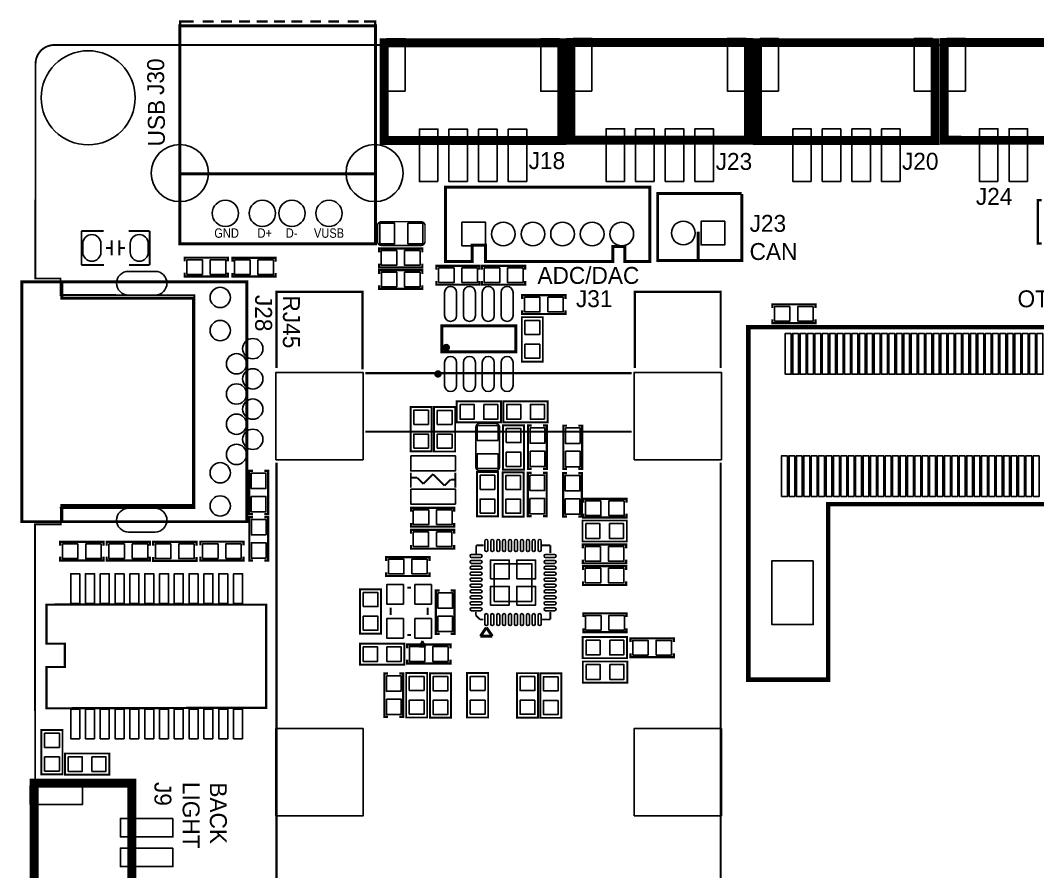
# Model space of a CAD drawing. Extents: x 121 to 6419, y -255 to 3964.
# Drawn here: x 121 to 2826, y 1701 to 3964 of the extents above; entities that cross this region are included whole.
import ezdxf

# ---------------------------------------------------------------- set-up
doc = ezdxf.new("R2010")
doc.units = 0
for name, color, linetype in [('OUTLINE', 2, 'CONTINUOUS'), ('SILKSCREEN_TOP', 4, 'CONTINUOUS'), ('SOLDERMASK_TOP', 6, 'CONTINUOUS')]:
    doc.layers.add(name, color=color, linetype=linetype)

msp = doc.modelspace()

# ---------------------------------------------------------------- linework, layer by layer
at = {"layer": 'OUTLINE', "const_width": 5}
msp.add_lwpolyline([(4459.812, -191.796), (211.086, -191.641, -0.414201), (161.088, -141.641), (159.684, 2624.436), (228.276, 2624.412), (228.192, 2667.696), (583.248, 2667.708), (583.176, 3233.376), (227.592, 3233.748), (227.592, 3277.716), (160.668, 3277.656), (161.088, 3848.512, -0.414214), (211.088, 3898.512), (6090.34, 3898.512, -0.414214)], format="xyb", dxfattribs=at)
at = {"layer": 'SILKSCREEN_TOP'}
for points, const_width in [([(544.922, 3558.008), (544.922, 3369.508), (1064.922, 3369.508), (1064.922, 3949.508), (544.922, 3949.508), (544.922, 3557.606), (546.52, 3556.008), (1061.52, 3556.008)], 8), ([(545.52, 3949.008), (545.52, 3961.008), (581.52, 3961.008)], 6), ([(605.52, 3961.008), (634.52, 3961.008)], 6), ([(654.52, 3961.008), (683.52, 3961.008)], 6), ([(702.52, 3961.008), (731.52, 3961.008)], 6), ([(749.52, 3961.008), (778.52, 3961.008)], 6), ([(795.52, 3961.008), (824.52, 3961.008)], 6), ([(841.52, 3961.008), (870.52, 3961.008)], 6), ([(891.52, 3961.008), (920.52, 3961.008)], 6), ([(939.52, 3961.008), (968.52, 3961.008)], 6), ([(991.52, 3961.008), (1020.52, 3961.008)], 6), ([(1034.52, 3961.008), (1064.52, 3961.008), (1064.52, 3949.008)], 6), ([(2038.588, 3503.604), (1815.588, 3503.604), (1815.588, 3325.604), (2039.588, 3325.604), (2039.588, 3502.604)], 7.87), ([(2836.65, 3485.723), (2826.65, 3485.723), (2826.65, 3370.723), (2836.65, 3370.723)], 6), ([(341.892, 3404.267), (283.23, 3404.267)], 5), ([(283.23, 3404.267), (283.23, 3313.704)], 5), ([(464.333, 3404.267), (408.821, 3404.267)], 5), ([(464.333, 3313.704), (464.333, 3404.267)], 5), ([(1923.588, 3402.604), (1923.588, 3326.604)], 7.87), ([(363.782, 3358.983), (348.782, 3358.983)], 5), ([(363.782, 3378.983), (363.782, 3338.983)], 5), ([(383.782, 3338.983), (383.782, 3378.983)], 5), ([(383.782, 3358.983), (398.782, 3358.983)], 5), ([(1189.628, 3347.304), (1189.628, 3357.304), (1074.628, 3357.304), (1074.628, 3347.304)], 6), ([(557.74, 3323.208), (557.74, 3333.208), (672.74, 3333.208), (672.74, 3323.208)], 6), ([(799.628, 3322.788), (799.628, 3332.788), (684.628, 3332.788), (684.628, 3322.788)], 6), ([(283.23, 3313.704), (343.073, 3313.704)], 5), ([(409.211, 3313.704), (464.333, 3313.704)], 5), ([(1189.628, 3317.304), (1189.628, 3307.304), (1074.628, 3307.304), (1074.628, 3317.304)], 6), ([(1189.712, 3289.992), (1189.712, 3299.992), (1074.712, 3299.992), (1074.712, 3289.992)], 6), ([(1227.011, 3301.256), (1227.011, 3311.256), (1342.011, 3311.256), (1342.011, 3301.256)], 6), ([(1463.485, 3301.393), (1463.485, 3311.393), (1348.485, 3311.393), (1348.485, 3301.393)], 6), ([(557.74, 3293.208), (557.74, 3283.208), (672.74, 3283.208), (672.74, 3293.208)], 6), ([(799.628, 3292.788), (799.628, 3282.788), (684.628, 3282.788), (684.628, 3292.788)], 6), ([(1227.011, 3271.256), (1227.011, 3261.256), (1342.011, 3261.256), (1342.011, 3271.256)], 6), ([(1463.485, 3271.393), (1463.485, 3261.393), (1348.485, 3261.393), (1348.485, 3271.393)], 6), ([(230.918, 2631.336), (230.918, 2674.643), (581.312, 2674.643), (581.312, 3225.825), (230.918, 3225.825), (230.918, 3269.132)], 7.874), ([(1189.712, 3259.992), (1189.712, 3249.992), (1074.712, 3249.992), (1074.712, 3259.992)], 6), ([(801.965, 3039.841), (801.965, 3242.597), (1030.311, 3242.597), (1030.311, 3035.904)], 6), ([(1455.479, 3223.46), (1455.479, 3233.46), (1570.479, 3233.46), (1570.479, 3223.46)], 6), ([(1983.067, 3039.841), (1983.067, 3242.597), (1754.721, 3242.597), (1754.721, 3039.841)], 6), ([(1455.479, 3193.46), (1455.479, 3183.46), (1570.479, 3183.46), (1570.479, 3193.46)], 6), ([(2235.445, 3199.088), (2235.445, 3209.088), (2120.445, 3209.088), (2120.445, 3199.088)], 6), ([(1510.175, 3056.921), (1454.175, 3056.921), (1454.175, 3174.921), (1510.175, 3174.921), (1510.175, 3056.921), (1454.175, 3056.921), (1454.175, 3174.921), (1510.175, 3174.921)], 5), ([(2235.445, 3169.088), (2235.445, 3159.088), (2120.445, 3159.088), (2120.445, 3169.088)], 6), ([(1038.185, 3026.062), (1746.847, 3026.062)], 6), ([(1281.164, 2895.433), (1281.164, 2951.433), (1399.164, 2951.433), (1399.164, 2895.433), (1281.164, 2895.433), (1281.164, 2951.433), (1399.164, 2951.433), (1399.164, 2895.433)], 5), ([(1523.221, 2951.413), (1523.221, 2895.413), (1405.221, 2895.413), (1405.221, 2951.413), (1523.221, 2951.413), (1523.221, 2895.413), (1405.221, 2895.413), (1405.221, 2951.413)], 5), ([(1214.412, 2818.121), (1158.412, 2818.121), (1158.412, 2936.121), (1214.412, 2936.121), (1214.412, 2818.121), (1158.412, 2818.121), (1158.412, 2936.121), (1214.412, 2936.121)], 5), ([(1277.006, 2817.963), (1221.006, 2817.963), (1221.006, 2935.963), (1277.006, 2935.963), (1277.006, 2817.963), (1221.006, 2817.963), (1221.006, 2935.963), (1277.006, 2935.963)], 5), ([(1746.847, 2870.55), (1038.185, 2870.55)], 6), ([(1460.008, 2769.556), (1404.008, 2769.556), (1404.008, 2887.556), (1460.008, 2887.556), (1460.008, 2769.556), (1404.008, 2769.556), (1404.008, 2887.556), (1460.008, 2887.556)], 5), ([(1480.644, 2886.788), (1470.644, 2886.788), (1470.644, 2771.788), (1480.644, 2771.788)], 6), ([(1510.644, 2886.788), (1520.644, 2886.788), (1520.644, 2771.788), (1510.644, 2771.788)], 6), ([(1574.696, 2886.483), (1564.696, 2886.483), (1564.696, 2771.483), (1574.696, 2771.483)], 6), ([(1604.696, 2886.483), (1614.696, 2886.483), (1614.696, 2771.483), (1604.696, 2771.483)], 6), ([(801.965, 957.164), (801.965, 2787.873)], 6), ([(1983.067, 2787.873), (1983.067, 957.164)], 6), ([(739.437, 2766.261), (729.437, 2766.261), (729.437, 2651.261), (739.437, 2651.261)], 6), ([(769.437, 2766.261), (779.437, 2766.261), (779.437, 2651.261), (769.437, 2651.261)], 6), ([(1159.297, 2761.213), (1159.297, 2721.851)], 5), ([(1218.848, 2758.032), (1192.848, 2732.032)], 5), ([(1248.848, 2727.032), (1218.848, 2757.032)], 5), ([(1277.399, 2761.213), (1277.399, 2721.851)], 5), ([(1390.84, 2645.296), (1334.84, 2645.296), (1334.84, 2763.296), (1390.84, 2763.296), (1390.84, 2645.296), (1334.84, 2645.296), (1334.84, 2763.296), (1390.84, 2763.296)], 5), ([(1459.386, 2644.693), (1403.386, 2644.693), (1403.386, 2762.693), (1459.386, 2762.693), (1459.386, 2644.693), (1403.386, 2644.693), (1403.386, 2762.693), (1459.386, 2762.693)], 5), ([(1480.275, 2760.986), (1470.275, 2760.986), (1470.275, 2645.986), (1480.275, 2645.986)], 6), ([(1510.275, 2760.986), (1520.275, 2760.986), (1520.275, 2645.986), (1510.275, 2645.986)], 6), ([(1574.196, 2759.972), (1564.196, 2759.972), (1564.196, 2644.972), (1574.196, 2644.972)], 6), ([(1604.196, 2759.972), (1614.196, 2759.972), (1614.196, 2644.972), (1604.196, 2644.972)], 6), ([(1175.848, 2748.032), (1159.348, 2748.032)], 5), ([(1192.848, 2731.032), (1175.848, 2748.032)], 5), ([(1264.848, 2743.032), (1248.848, 2727.032)], 5), ([(1277.348, 2743.032), (1264.848, 2743.032)], 5), ([(1732.76, 2682.192), (1732.76, 2692.192), (1617.76, 2692.192), (1617.76, 2682.192)], 6), ([(1159.718, 2658.047), (1159.718, 2668.047), (1274.718, 2668.047), (1274.718, 2658.047)], 6), ([(1732.76, 2652.192), (1732.76, 2642.192), (1617.76, 2642.192), (1617.76, 2652.192)], 6), ([(739.548, 2528.188), (729.548, 2528.188), (729.548, 2643.188), (739.548, 2643.188)], 6), ([(769.548, 2528.188), (779.548, 2528.188), (779.548, 2643.188), (769.548, 2643.188)], 6), ([(1159.718, 2628.047), (1159.718, 2618.047), (1274.718, 2618.047), (1274.718, 2628.047)], 6), ([(1615.612, 2578.484), (1615.612, 2634.484), (1733.612, 2634.484), (1733.612, 2578.484), (1615.612, 2578.484), (1615.612, 2634.484), (1733.612, 2634.484), (1733.612, 2578.484)], 5), ([(1159.528, 2599.608), (1159.528, 2609.608), (1274.528, 2609.608), (1274.528, 2599.608)], 6), ([(341.823, 2567.824), (341.823, 2577.824), (226.823, 2577.824), (226.823, 2567.824)], 6), ([(465.284, 2567.844), (465.284, 2577.844), (350.284, 2577.844), (350.284, 2567.844)], 6), ([(588.992, 2567.484), (588.992, 2577.484), (473.992, 2577.484), (473.992, 2567.484)], 6), ([(714.349, 2568.037), (714.349, 2578.037), (599.349, 2578.037), (599.349, 2568.037)], 6), ([(1159.528, 2569.608), (1159.528, 2559.608), (1274.528, 2559.608), (1274.528, 2569.608)], 6), ([(1332.94, 2546.323), (1332.94, 2568.323)], 5), ([(1332.94, 2568.323), (1352.94, 2568.323)], 5), ([(1507.94, 2568.323), (1529.94, 2568.323)], 5), ([(1529.94, 2568.323), (1529.94, 2548.323)], 5), ([(1731.873, 2560.454), (1731.873, 2570.454), (1616.873, 2570.454), (1616.873, 2560.454)], 6), ([(341.823, 2537.824), (341.823, 2527.824), (226.823, 2527.824), (226.823, 2537.824)], 6), ([(465.284, 2537.844), (465.284, 2527.844), (350.284, 2527.844), (350.284, 2537.844)], 6), ([(588.992, 2537.484), (588.992, 2527.484), (473.992, 2527.484), (473.992, 2537.484)], 6), ([(714.349, 2538.037), (714.35, 2528.037), (599.349, 2528.037), (599.349, 2538.036)], 6), ([(1093.551, 2526.876), (1093.551, 2536.876), (1208.551, 2536.876), (1208.551, 2526.876)], 6), ([(1731.873, 2530.454), (1731.873, 2520.454), (1616.873, 2520.454), (1616.873, 2530.454)], 6), ([(1093.551, 2496.876), (1093.551, 2486.876), (1208.551, 2486.876), (1208.551, 2496.876)], 6), ([(1732, 2502.844), (1732, 2512.844), (1617, 2512.844), (1617, 2502.844)], 6), ([(1732, 2472.844), (1732, 2462.844), (1617, 2462.844), (1617, 2472.844)], 6), ([(1080.076, 2333.668), (1024.076, 2333.668), (1024.076, 2451.668), (1080.076, 2451.668), (1080.076, 2333.668), (1024.076, 2333.668), (1024.076, 2451.668), (1080.076, 2451.668)], 5), ([(1149.617, 2455.88), (1159.617, 2455.88)], 5), ([(1235.456, 2448.07), (1225.456, 2448.07), (1225.456, 2333.07), (1235.456, 2333.07)], 6), ([(1265.456, 2448.07), (1275.456, 2448.07), (1275.456, 2333.07), (1265.456, 2333.07)], 6), ([(1105.408, 2382.892), (1105.408, 2402.892)], 5), ([(1203.826, 2402.892), (1203.826, 2382.892)], 5), ([(1331.94, 2391.323), (1331.94, 2382.323)], 5), ([(1331.94, 2382.323), (1342.94, 2371.323)], 5), ([(1529.94, 2371.323), (1529.94, 2391.323)], 5), ([(1733.012, 2377.512), (1733.012, 2387.512), (1618.012, 2387.512), (1618.012, 2377.512)], 6), ([(1342.94, 2371.323), (1351.94, 2371.323)], 5), ([(1376.102, 2326.764), (1359.928, 2349.934)], 7.87), ([(1506.94, 2371.323), (1529.94, 2371.323)], 5), ([(1159.617, 2329.903), (1149.617, 2329.903)], 5), ([(1359.641, 2349.634), (1344.369, 2326.764)], 7.87), ([(1344.369, 2326.764), (1376.102, 2326.764)], 7.87), ([(1616.236, 2268.572), (1616.236, 2324.572), (1734.236, 2324.572), (1734.236, 2268.572), (1616.236, 2268.572), (1616.236, 2324.572), (1734.236, 2324.572), (1734.236, 2268.572)], 5), ([(1733.012, 2347.512), (1733.012, 2337.512), (1618.012, 2337.512), (1618.012, 2347.512)], 6), ([(1023.923, 2251.245), (1023.923, 2307.245), (1141.923, 2307.245), (1141.923, 2251.245), (1023.923, 2251.245), (1023.923, 2307.245), (1141.923, 2307.245), (1141.923, 2251.245)], 5), ([(1264.384, 2294.502), (1264.384, 2304.502), (1149.384, 2304.502), (1149.384, 2294.502)], 6), ([(1190.046, 2314.151), (1182.176, 2298.403)], 5), ([(1182.176, 2298.403), (1197.928, 2298.403)], 5), ([(1197.928, 2298.403), (1190.046, 2314.151)], 5), ([(1743.244, 2311.224), (1743.244, 2321.224), (1858.244, 2321.224), (1858.244, 2311.224)], 6), ([(1743.244, 2281.224), (1743.244, 2271.224), (1858.244, 2271.224), (1858.244, 2281.224)], 6), ([(1264.384, 2264.502), (1264.384, 2254.502), (1149.384, 2254.502), (1149.384, 2264.502)], 6), ([(1616.657, 2203.461), (1616.657, 2259.461), (1734.657, 2259.461), (1734.657, 2203.461), (1616.657, 2203.461), (1616.657, 2259.461), (1734.657, 2259.461), (1734.657, 2203.461)], 5), ([(1098.744, 2227.566), (1088.744, 2227.566), (1088.744, 2112.566), (1098.744, 2112.566)], 6), ([(1128.744, 2227.566), (1138.744, 2227.566), (1138.744, 2112.566), (1128.744, 2112.566)], 6), ([(1146.704, 2228.744), (1202.704, 2228.744), (1202.704, 2110.744), (1146.704, 2110.744), (1146.704, 2228.744), (1202.704, 2228.744), (1202.704, 2110.744), (1146.704, 2110.744)], 5), ([(1210.124, 2228.228), (1266.124, 2228.228), (1266.124, 2110.228), (1210.124, 2110.228), (1210.124, 2228.228), (1266.124, 2228.228), (1266.124, 2110.228), (1210.124, 2110.228)], 5), ([(1308.76, 2228.787), (1364.76, 2228.787), (1364.76, 2110.787), (1308.76, 2110.787), (1308.76, 2228.787), (1364.76, 2228.787), (1364.76, 2110.787), (1308.76, 2110.787)], 5), ([(1441.541, 2228.46), (1497.541, 2228.46), (1497.541, 2110.46), (1441.541, 2110.46), (1441.541, 2228.46), (1497.541, 2228.46), (1497.541, 2110.46), (1441.541, 2110.46)], 5), ([(1503.452, 2227.896), (1559.452, 2227.896), (1559.452, 2109.896), (1503.452, 2109.896), (1503.452, 2227.896), (1559.452, 2227.896), (1559.452, 2109.896), (1503.452, 2109.896)], 5), ([(232.684, 1959.556), (176.684, 1959.556), (176.684, 2077.556), (232.684, 2077.556), (232.684, 1959.556), (176.684, 1959.556), (176.684, 2077.556), (232.684, 2077.556)], 5), ([(239.164, 1958.852), (239.164, 2014.852), (357.164, 2014.852), (357.164, 1958.852), (239.164, 1958.852), (239.164, 2014.852), (357.164, 2014.852), (357.164, 1958.852)], 5)]:
    msp.add_lwpolyline(points, dxfattribs=dict(at, const_width=const_width))
for points, const_width in [([(1088.358, 3904.457), (1560.799, 3904.457), (1560.799, 3644.614), (1088.358, 3644.614)], 23.622), ([(1584.702, 3905.057), (2057.143, 3905.057), (2057.143, 3645.214), (1584.702, 3645.214)], 23.622), ([(2081.214, 3904.721), (2553.655, 3904.721), (2553.655, 3644.878), (2081.214, 3644.878)], 23.622), ([(2577.918, 3905.057), (3207.839, 3905.057), (3207.192, 3645.036), (2577.918, 3645.214)], 23.622), ([(1251.593, 3520.173), (1251.593, 3323.323), (1322.459, 3323.323), (1322.459, 3366.63), (1357.892, 3366.63), (1357.892, 3323.323), (1696.475, 3323.323), (1696.475, 3362.693), (1727.971, 3362.693), (1727.971, 3323.323), (1794.9, 3323.323), (1794.9, 3520.173)], 7.874), ([(124.619, 2631.336), (124.619, 3269.132), (723.044, 3269.132), (723.044, 2631.336)], 7.874), ([(1241.591, 3082.474), (1438.441, 3082.474), (1438.441, 3151.766), (1241.591, 3151.766)], 7.874), ([(4855.81, 2211.221), (4678.645, 2211.221), (4678.645, 2677.757), (3351.873, 2677.757), (3351.873, 2799.804), (3296.755, 2799.804), (3296.755, 2677.757), (2269.196, 2677.757), (2269.196, 2211.221), (2056.598, 2211.221), (2056.598, 3148.229), (3306.598, 3148.229), (3306.598, 3030.119), (3361.716, 3030.119), (3361.716, 3148.229), (4891.243, 3148.229), (4891.243, 2211.221)], 11.811), ([(211.319, 2135.026), (774.532, 2136.668), (774.532, 2410.668), (765.532, 2410.668), (260.319, 2411.026), (197.532, 2410.668), (190.532, 2410.668), (190.319, 2307.026), (239.319, 2307.026), (239.319, 2245.026), (190.319, 2245.026), (190.319, 2135.026)], 6), ([(157.411, 1306.014), (157.411, 1935.935), (417.18, 1935.984), (417.254, 1306.014)], 23.622)]:
    msp.add_lwpolyline(points, close=True, dxfattribs=dict(at, const_width=const_width))
for points, const_width in [([(1070.7, 3375.64), (1070.7, 3418.64, -0.413983), (1080.7, 3428.64), (1186.7, 3428.64, -0.413983), (1196.7, 3418.64), (1196.7, 3375.64, -0.413983), (1186.7, 3365.64), (1080.7, 3365.64, -0.413983)], 4), ([(1258.323, 3094.285, 1), (1248.4807, 3094.2857, 1)], 9.843), ([(1236.276, 3024.01, 1), (1226.4332, 3024.0095, 1)], 9.843), ([(1342.036, 2892.528), (1385.036, 2892.528, -0.413983), (1395.036, 2882.528), (1395.036, 2776.528, -0.413983), (1385.036, 2766.528), (1342.036, 2766.528, -0.413983), (1332.036, 2776.528), (1332.036, 2882.528, -0.413983)], 4)]:
    msp.add_lwpolyline(points, format="xyb", close=True, dxfattribs=dict(at, const_width=const_width))
for points in [[(1370.94, 2479.323), (1370.94, 2529.323), (1420.94, 2529.323), (1420.94, 2479.323)], [(1440.94, 2479.323), (1440.94, 2529.323), (1490.94, 2529.323), (1490.94, 2479.323)], [(1370.94, 2409.323), (1370.94, 2459.323), (1420.94, 2459.323), (1420.94, 2409.323)], [(1440.94, 2409.323), (1440.94, 2459.323), (1490.94, 2459.323), (1490.94, 2409.323)]]:
    msp.add_lwpolyline(points, close=True, dxfattribs=at)
at = {"layer": 'SOLDERMASK_TOP'}
for points in [[(1144.4605, 3775.519), (1095.2475, 3775.519), (1095.2475, 3915.283), (1144.4605, 3915.283)], [(1553.9095, 3775.519), (1504.6965, 3775.519), (1504.6965, 3915.283), (1553.9095, 3915.283)], [(1640.8045, 3776.119), (1591.5915, 3776.119), (1591.5915, 3915.883), (1640.8045, 3915.883)], [(2050.2535, 3776.119), (2001.0405, 3776.119), (2001.0405, 3915.883), (2050.2535, 3915.883)], [(2137.3165, 3775.783), (2088.1035, 3775.783), (2088.1035, 3915.547), (2137.3165, 3915.547)], [(2546.7655, 3775.783), (2497.5525, 3775.783), (2497.5525, 3915.547), (2546.7655, 3915.547)], [(2634.0205, 3776.119), (2584.8075, 3776.119), (2584.8075, 3915.883), (2634.0205, 3915.883)], [(1231.0745, 3535.362), (1181.8615, 3535.362), (1181.8615, 3675.126), (1231.0745, 3675.126)], [(1309.8145, 3535.362), (1260.6015, 3535.362), (1260.6015, 3675.126), (1309.8145, 3675.126)], [(1388.5545, 3535.362), (1339.3415, 3535.362), (1339.3415, 3675.126), (1388.5545, 3675.126)], [(1467.2945, 3535.362), (1418.0815, 3535.362), (1418.0815, 3675.126), (1467.2945, 3675.126)], [(1727.4185, 3535.962), (1678.2055, 3535.962), (1678.2055, 3675.726), (1727.4185, 3675.726)], [(1806.1585, 3535.962), (1756.9455, 3535.962), (1756.9455, 3675.726), (1806.1585, 3675.726)], [(1884.8985, 3535.962), (1835.6855, 3535.962), (1835.6855, 3675.726), (1884.8985, 3675.726)], [(1963.6385, 3535.962), (1914.4255, 3535.962), (1914.4255, 3675.726), (1963.6385, 3675.726)], [(2223.9305, 3535.626), (2174.7175, 3535.626), (2174.7175, 3675.39), (2223.9305, 3675.39)], [(2302.6705, 3535.626), (2253.4575, 3535.626), (2253.4575, 3675.39), (2302.6705, 3675.39)], [(2381.4105, 3535.626), (2332.1975, 3535.626), (2332.1975, 3675.39), (2381.4105, 3675.39)], [(2460.1505, 3535.626), (2410.9375, 3535.626), (2410.9375, 3675.39), (2460.1505, 3675.39)], [(2720.6345, 3535.962), (2671.4215, 3535.962), (2671.4215, 3675.726), (2720.6345, 3675.726)], [(2799.3745, 3535.962), (2750.1615, 3535.962), (2750.1615, 3675.726), (2799.3745, 3675.726)], [(1076.6, 3369.59), (1076.6, 3424.69), (1116, 3424.69), (1116, 3369.59)], [(1190.8, 3424.69), (1190.8, 3369.59), (1151.4, 3369.59), (1151.4, 3424.69)], [(1294.9, 3364.504), (1294.9, 3427.496), (1357.892, 3427.496), (1357.892, 3364.504)], [(1994.084, 3430.1), (1994.084, 3367.108), (1931.092, 3367.108), (1931.092, 3430.1)], [(563.74, 3288.708), (563.74, 3327.708), (604.74, 3327.708), (604.74, 3288.708)], [(625.74, 3288.708), (625.74, 3327.708), (666.74, 3327.708), (666.74, 3288.708)], [(1121.628, 3351.804), (1121.628, 3312.804), (1080.628, 3312.804), (1080.628, 3351.804)], [(1183.628, 3351.804), (1183.628, 3312.804), (1142.628, 3312.804), (1142.628, 3351.804)], [(731.628, 3327.288), (731.628, 3288.288), (690.628, 3288.288), (690.628, 3327.288)], [(793.628, 3327.288), (793.628, 3288.288), (752.628, 3288.288), (752.628, 3327.288)], [(1233.011, 3266.756), (1233.011, 3305.756), (1274.011, 3305.756), (1274.011, 3266.756)], [(1295.011, 3266.756), (1295.011, 3305.756), (1336.011, 3305.756), (1336.011, 3266.756)], [(1395.485, 3305.893), (1395.485, 3266.893), (1354.485, 3266.893), (1354.485, 3305.893)], [(1457.485, 3305.893), (1457.485, 3266.893), (1416.485, 3266.893), (1416.485, 3305.893)], [(1121.712, 3294.492), (1121.712, 3255.492), (1080.712, 3255.492), (1080.712, 3294.492)], [(1183.712, 3294.492), (1183.712, 3255.492), (1142.712, 3255.492), (1142.712, 3294.492)], [(1461.479, 3188.96), (1461.479, 3227.96), (1502.479, 3227.96), (1502.479, 3188.96)], [(1523.479, 3188.96), (1523.479, 3227.96), (1564.479, 3227.96), (1564.479, 3188.96)], [(2167.445, 3203.588), (2167.445, 3164.588), (2126.445, 3164.588), (2126.445, 3203.588)], [(2229.445, 3203.588), (2229.445, 3164.588), (2188.445, 3164.588), (2188.445, 3203.588)], [(1462.49, 3128.716), (1462.49, 3166.118), (1501.86, 3166.118), (1501.86, 3128.716)], [(2170.757, 3131.7095), (2170.757, 3023.4105), (2155.037, 3023.4105), (2155.037, 3131.7095)], [(2190.442, 3131.7095), (2190.442, 3023.4105), (2174.722, 3023.4105), (2174.722, 3131.7095)], [(2210.127, 3131.7095), (2210.127, 3023.4105), (2194.407, 3023.4105), (2194.407, 3131.7095)], [(2229.812, 3131.7095), (2229.812, 3023.4105), (2214.092, 3023.4105), (2214.092, 3131.7095)], [(2249.497, 3131.7095), (2249.497, 3023.4105), (2233.777, 3023.4105), (2233.777, 3131.7095)], [(2269.182, 3131.7095), (2269.182, 3023.4105), (2253.462, 3023.4105), (2253.462, 3131.7095)], [(2288.867, 3131.7095), (2288.867, 3023.4105), (2273.147, 3023.4105), (2273.147, 3131.7095)], [(2308.552, 3131.7095), (2308.552, 3023.4105), (2292.832, 3023.4105), (2292.832, 3131.7095)], [(2328.237, 3131.7095), (2328.237, 3023.4105), (2312.517, 3023.4105), (2312.517, 3131.7095)], [(2347.922, 3131.7095), (2347.922, 3023.4105), (2332.202, 3023.4105), (2332.202, 3131.7095)], [(2367.607, 3131.7095), (2367.607, 3023.4105), (2351.887, 3023.4105), (2351.887, 3131.7095)], [(2387.292, 3131.7095), (2387.292, 3023.4105), (2371.572, 3023.4105), (2371.572, 3131.7095)], [(2406.977, 3131.7095), (2406.977, 3023.4105), (2391.257, 3023.4105), (2391.257, 3131.7095)], [(2426.662, 3131.7095), (2426.662, 3023.4105), (2410.942, 3023.4105), (2410.942, 3131.7095)], [(2446.347, 3131.7095), (2446.347, 3023.4105), (2430.627, 3023.4105), (2430.627, 3131.7095)], [(2466.032, 3131.7095), (2466.032, 3023.4105), (2450.312, 3023.4105), (2450.312, 3131.7095)], [(2485.718, 3131.7095), (2485.718, 3023.4105), (2469.998, 3023.4105), (2469.998, 3131.7095)], [(2505.403, 3131.7095), (2505.403, 3023.4105), (2489.683, 3023.4105), (2489.683, 3131.7095)], [(2525.088, 3131.7095), (2525.088, 3023.4105), (2509.368, 3023.4105), (2509.368, 3131.7095)], [(2544.773, 3131.7095), (2544.773, 3023.4105), (2529.053, 3023.4105), (2529.053, 3131.7095)], [(2564.458, 3131.7095), (2564.458, 3023.4105), (2548.738, 3023.4105), (2548.738, 3131.7095)], [(2584.143, 3131.7095), (2584.143, 3023.4105), (2568.423, 3023.4105), (2568.423, 3131.7095)], [(2603.828, 3131.7095), (2603.828, 3023.4105), (2588.108, 3023.4105), (2588.108, 3131.7095)], [(2623.513, 3131.7095), (2623.513, 3023.4105), (2607.793, 3023.4105), (2607.793, 3131.7095)], [(2643.198, 3131.7095), (2643.198, 3023.4105), (2627.478, 3023.4105), (2627.478, 3131.7095)], [(2662.883, 3131.7095), (2662.883, 3023.4105), (2647.163, 3023.4105), (2647.163, 3131.7095)], [(2682.568, 3131.7095), (2682.568, 3023.4105), (2666.848, 3023.4105), (2666.848, 3131.7095)], [(2702.253, 3131.7095), (2702.253, 3023.4105), (2686.533, 3023.4105), (2686.533, 3131.7095)], [(2721.938, 3131.7095), (2721.938, 3023.4105), (2706.218, 3023.4105), (2706.218, 3131.7095)], [(2741.623, 3131.7095), (2741.623, 3023.4105), (2725.903, 3023.4105), (2725.903, 3131.7095)], [(2761.308, 3131.7095), (2761.308, 3023.4105), (2745.588, 3023.4105), (2745.588, 3131.7095)], [(2780.993, 3131.7095), (2780.993, 3023.4105), (2765.273, 3023.4105), (2765.273, 3131.7095)], [(2800.678, 3131.7095), (2800.678, 3023.4105), (2784.958, 3023.4105), (2784.958, 3131.7095)], [(2820.363, 3131.7095), (2820.363, 3023.4105), (2804.643, 3023.4105), (2804.643, 3131.7095)], [(2840.048, 3131.7095), (2840.048, 3023.4105), (2824.328, 3023.4105), (2824.328, 3131.7095)], [(1462.49, 3065.724), (1462.49, 3103.126), (1501.86, 3103.126), (1501.86, 3065.724)], [(800.138, 2795.888), (800.138, 3027.888), (1032.138, 3027.888), (1032.138, 2795.888)], [(1752.894, 2795.888), (1752.894, 3027.888), (1984.894, 3027.888), (1984.894, 2795.888)], [(1166.727, 2889.916), (1166.727, 2927.318), (1206.097, 2927.318), (1206.097, 2889.916)], [(1229.321, 2889.758), (1229.321, 2927.16), (1268.691, 2927.16), (1268.691, 2889.758)], [(1289.967, 2943.118), (1327.369, 2943.118), (1327.369, 2903.748), (1289.967, 2903.748)], [(1352.959, 2943.118), (1390.361, 2943.118), (1390.361, 2903.748), (1352.959, 2903.748)], [(1451.426, 2903.728), (1414.024, 2903.728), (1414.024, 2943.098), (1451.426, 2943.098)], [(1514.418, 2903.728), (1477.016, 2903.728), (1477.016, 2943.098), (1514.418, 2943.098)], [(1335.986, 2886.628), (1391.086, 2886.628), (1391.086, 2847.228), (1335.986, 2847.228)], [(1412.323, 2841.351), (1412.323, 2878.753), (1451.693, 2878.753), (1451.693, 2841.351)], [(1476.144, 2880.788), (1515.144, 2880.788), (1515.144, 2839.788), (1476.144, 2839.788)], [(1570.196, 2880.483), (1609.196, 2880.483), (1609.196, 2839.483), (1570.196, 2839.483)], [(1166.727, 2826.924), (1166.727, 2864.326), (1206.097, 2864.326), (1206.097, 2826.924)], [(1229.321, 2826.766), (1229.321, 2864.168), (1268.691, 2864.168), (1268.691, 2826.766)], [(1412.323, 2778.359), (1412.323, 2815.761), (1451.693, 2815.761), (1451.693, 2778.359)], [(1476.144, 2818.788), (1515.144, 2818.788), (1515.144, 2777.788), (1476.144, 2777.788)], [(1570.196, 2818.483), (1609.196, 2818.483), (1609.196, 2777.483), (1570.196, 2777.483)], [(1158.848, 2806.382), (1277.848, 2806.382), (1277.848, 2766.382), (1158.848, 2766.382)], [(1391.086, 2772.428), (1335.986, 2772.428), (1335.986, 2811.828), (1391.086, 2811.828)], [(2160.914, 2806.7095), (2160.914, 2698.4105), (2145.194, 2698.4105), (2145.194, 2806.7095)], [(2180.599, 2806.7095), (2180.599, 2698.4105), (2164.879, 2698.4105), (2164.879, 2806.7095)], [(2200.284, 2806.7095), (2200.284, 2698.4105), (2184.564, 2698.4105), (2184.564, 2806.7095)], [(2219.969, 2806.7095), (2219.969, 2698.4105), (2204.249, 2698.4105), (2204.249, 2806.7095)], [(2239.655, 2806.7095), (2239.655, 2698.4105), (2223.935, 2698.4105), (2223.935, 2806.7095)], [(2259.34, 2806.7095), (2259.34, 2698.4105), (2243.62, 2698.4105), (2243.62, 2806.7095)], [(2279.025, 2806.7095), (2279.025, 2698.4105), (2263.305, 2698.4105), (2263.305, 2806.7095)], [(2298.71, 2806.7095), (2298.71, 2698.4105), (2282.99, 2698.4105), (2282.99, 2806.7095)], [(2318.395, 2806.7095), (2318.395, 2698.4105), (2302.675, 2698.4105), (2302.675, 2806.7095)], [(2338.08, 2806.7095), (2338.08, 2698.4105), (2322.36, 2698.4105), (2322.36, 2806.7095)], [(2357.765, 2806.7095), (2357.765, 2698.4105), (2342.045, 2698.4105), (2342.045, 2806.7095)], [(2377.45, 2806.7095), (2377.45, 2698.4105), (2361.73, 2698.4105), (2361.73, 2806.7095)], [(2397.135, 2806.7095), (2397.135, 2698.4105), (2381.415, 2698.4105), (2381.415, 2806.7095)], [(2416.82, 2806.7095), (2416.82, 2698.4105), (2401.1, 2698.4105), (2401.1, 2806.7095)], [(2436.505, 2806.7095), (2436.505, 2698.4105), (2420.785, 2698.4105), (2420.785, 2806.7095)], [(2456.19, 2806.7095), (2456.19, 2698.4105), (2440.47, 2698.4105), (2440.47, 2806.7095)], [(2475.875, 2806.7095), (2475.875, 2698.4105), (2460.155, 2698.4105), (2460.155, 2806.7095)], [(2495.56, 2806.7095), (2495.56, 2698.4105), (2479.84, 2698.4105), (2479.84, 2806.7095)], [(2515.245, 2806.7095), (2515.245, 2698.4105), (2499.525, 2698.4105), (2499.525, 2806.7095)], [(2534.93, 2806.7095), (2534.93, 2698.4105), (2519.21, 2698.4105), (2519.21, 2806.7095)], [(2554.615, 2806.7095), (2554.615, 2698.4105), (2538.895, 2698.4105), (2538.895, 2806.7095)], [(2574.3, 2806.7095), (2574.3, 2698.4105), (2558.58, 2698.4105), (2558.58, 2806.7095)], [(2593.985, 2806.7095), (2593.985, 2698.4105), (2578.265, 2698.4105), (2578.265, 2806.7095)], [(2613.67, 2806.7095), (2613.67, 2698.4105), (2597.95, 2698.4105), (2597.95, 2806.7095)], [(2633.355, 2806.7095), (2633.355, 2698.4105), (2617.635, 2698.4105), (2617.635, 2806.7095)], [(2653.04, 2806.7095), (2653.04, 2698.4105), (2637.32, 2698.4105), (2637.32, 2806.7095)], [(2672.725, 2806.7095), (2672.725, 2698.4105), (2657.005, 2698.4105), (2657.005, 2806.7095)], [(2692.41, 2806.7095), (2692.41, 2698.4105), (2676.69, 2698.4105), (2676.69, 2806.7095)], [(2712.095, 2806.7095), (2712.095, 2698.4105), (2696.375, 2698.4105), (2696.375, 2806.7095)], [(2731.781, 2806.7095), (2731.781, 2698.4105), (2716.061, 2698.4105), (2716.061, 2806.7095)], [(2751.466, 2806.7095), (2751.466, 2698.4105), (2735.746, 2698.4105), (2735.746, 2806.7095)], [(2771.151, 2806.7095), (2771.151, 2698.4105), (2755.431, 2698.4105), (2755.431, 2806.7095)], [(2790.836, 2806.7095), (2790.836, 2698.4105), (2775.116, 2698.4105), (2775.116, 2806.7095)], [(2810.521, 2806.7095), (2810.521, 2698.4105), (2794.801, 2698.4105), (2794.801, 2806.7095)], [(2830.206, 2806.7095), (2830.206, 2698.4105), (2814.486, 2698.4105), (2814.486, 2806.7095)], [(734.937, 2760.261), (773.937, 2760.261), (773.937, 2719.261), (734.937, 2719.261)], [(1343.155, 2717.091), (1343.155, 2754.493), (1382.525, 2754.493), (1382.525, 2717.091)], [(1411.701, 2716.488), (1411.701, 2753.89), (1451.071, 2753.89), (1451.071, 2716.488)], [(1475.775, 2754.986), (1514.775, 2754.986), (1514.775, 2713.986), (1475.775, 2713.986)], [(1569.696, 2753.972), (1608.696, 2753.972), (1608.696, 2712.972), (1569.696, 2712.972)], [(1158.848, 2718.103), (1277.848, 2718.103), (1277.848, 2678.103), (1158.848, 2678.103)], [(734.937, 2698.261), (773.937, 2698.261), (773.937, 2657.261), (734.937, 2657.261)], [(1343.155, 2654.099), (1343.155, 2691.501), (1382.525, 2691.501), (1382.525, 2654.099)], [(1411.701, 2653.496), (1411.701, 2690.898), (1451.071, 2690.898), (1451.071, 2653.496)], [(1475.775, 2692.986), (1514.775, 2692.986), (1514.775, 2651.986), (1475.775, 2651.986)], [(1569.696, 2691.972), (1608.696, 2691.972), (1608.696, 2650.972), (1569.696, 2650.972)], [(1664.76, 2686.692), (1664.76, 2647.692), (1623.76, 2647.692), (1623.76, 2686.692)], [(1726.76, 2686.692), (1726.76, 2647.692), (1685.76, 2647.692), (1685.76, 2686.692)], [(1165.718, 2623.547), (1165.718, 2662.547), (1206.718, 2662.547), (1206.718, 2623.547)], [(1227.718, 2623.547), (1227.718, 2662.547), (1268.718, 2662.547), (1268.718, 2623.547)], [(774.048, 2596.188), (735.048, 2596.188), (735.048, 2637.188), (774.048, 2637.188)], [(1624.415, 2626.169), (1661.817, 2626.169), (1661.817, 2586.799), (1624.415, 2586.799)], [(1687.407, 2626.169), (1724.809, 2626.169), (1724.809, 2586.799), (1687.407, 2586.799)], [(1165.528, 2565.108), (1165.528, 2604.108), (1206.528, 2604.108), (1206.528, 2565.108)], [(1227.528, 2565.108), (1227.528, 2604.108), (1268.528, 2604.108), (1268.528, 2565.108)], [(273.823, 2572.324), (273.823, 2533.324), (232.823, 2533.324), (232.823, 2572.324)], [(335.823, 2572.324), (335.823, 2533.324), (294.823, 2533.324), (294.823, 2572.324)], [(397.284, 2572.344), (397.284, 2533.344), (356.284, 2533.344), (356.284, 2572.344)], [(459.284, 2572.344), (459.284, 2533.344), (418.284, 2533.344), (418.284, 2572.344)], [(520.992, 2571.984), (520.992, 2532.984), (479.992, 2532.984), (479.992, 2571.984)], [(582.992, 2571.984), (582.992, 2532.984), (541.992, 2532.984), (541.992, 2571.984)], [(646.349, 2572.537), (646.349, 2533.537), (605.349, 2533.537), (605.349, 2572.537)], [(708.349, 2572.537), (708.349, 2533.537), (667.349, 2533.537), (667.349, 2572.537)], [(774.048, 2534.188), (735.048, 2534.188), (735.048, 2575.188), (774.048, 2575.188)], [(1663.873, 2564.954), (1663.873, 2525.954), (1622.873, 2525.954), (1622.873, 2564.954)], [(1725.873, 2564.954), (1725.873, 2525.954), (1684.873, 2525.954), (1684.873, 2564.954)], [(1099.547, 2492.376), (1099.547, 2531.376), (1140.547, 2531.376), (1140.547, 2492.376)], [(1161.547, 2492.376), (1161.547, 2531.376), (1202.547, 2531.376), (1202.547, 2492.376)], [(1480.94, 2419.323), (1380.94, 2419.323), (1380.94, 2519.323), (1480.94, 2519.323)], [(2229.511, 2527.56), (2229.511, 2357.56), (2119.511, 2357.56), (2119.511, 2527.56)], [(278.532, 2413.696), (254.532, 2413.696), (254.532, 2492.696), (278.532, 2492.696)], [(317.902, 2413.696), (293.902, 2413.696), (293.902, 2492.696), (317.902, 2492.696)], [(357.272, 2413.696), (333.272, 2413.696), (333.272, 2492.696), (357.272, 2492.696)], [(396.642, 2413.696), (372.642, 2413.696), (372.642, 2492.696), (396.642, 2492.696)], [(436.012, 2413.696), (412.012, 2413.696), (412.012, 2492.696), (436.012, 2492.696)], [(475.382, 2413.696), (451.382, 2413.696), (451.382, 2492.696), (475.382, 2492.696)], [(514.752, 2413.696), (490.752, 2413.696), (490.752, 2492.696), (514.752, 2492.696)], [(554.123, 2413.696), (530.123, 2413.696), (530.123, 2492.696), (554.123, 2492.696)], [(593.493, 2413.696), (569.493, 2413.696), (569.493, 2492.696), (593.493, 2492.696)], [(632.863, 2413.696), (608.863, 2413.696), (608.863, 2492.696), (632.863, 2492.696)], [(672.233, 2413.696), (648.233, 2413.696), (648.233, 2492.696), (672.233, 2492.696)], [(711.603, 2413.696), (687.603, 2413.696), (687.603, 2492.696), (711.603, 2492.696)], [(1664, 2507.344), (1664, 2468.344), (1623, 2468.344), (1623, 2507.344)], [(1726, 2507.344), (1726, 2468.344), (1685, 2468.344), (1685, 2507.344)], [(1139.215, 2412.172), (1095.215, 2412.172), (1095.215, 2464.172), (1139.215, 2464.172)], [(1214.019, 2412.172), (1170.019, 2412.172), (1170.019, 2464.172), (1214.019, 2464.172)], [(1032.391, 2405.463), (1032.391, 2442.865), (1071.761, 2442.865), (1071.761, 2405.463)], [(1230.956, 2442.07), (1269.956, 2442.07), (1269.956, 2401.07), (1230.956, 2401.07)], [(1665.012, 2382.012), (1665.012, 2343.012), (1624.012, 2343.012), (1624.012, 2382.012)], [(1727.012, 2382.012), (1727.012, 2343.012), (1686.012, 2343.012), (1686.012, 2382.012)], [(1032.391, 2342.471), (1032.391, 2379.873), (1071.761, 2379.873), (1071.761, 2342.471)], [(1139.215, 2321.612), (1095.215, 2321.612), (1095.215, 2373.612), (1139.215, 2373.612)], [(1214.019, 2321.612), (1170.019, 2321.612), (1170.019, 2373.612), (1214.019, 2373.612)], [(1230.956, 2380.07), (1269.956, 2380.07), (1269.956, 2339.07), (1230.956, 2339.07)], [(1625.039, 2316.257), (1662.441, 2316.257), (1662.441, 2276.887), (1625.039, 2276.887)], [(1688.031, 2316.257), (1725.433, 2316.257), (1725.433, 2276.887), (1688.031, 2276.887)], [(1749.244, 2276.724), (1749.244, 2315.724), (1790.244, 2315.724), (1790.244, 2276.724)], [(1811.244, 2276.724), (1811.244, 2315.724), (1852.244, 2315.724), (1852.244, 2276.724)], [(1032.726, 2298.93), (1070.128, 2298.93), (1070.128, 2259.56), (1032.726, 2259.56)], [(1095.718, 2298.93), (1133.12, 2298.93), (1133.12, 2259.56), (1095.718, 2259.56)], [(1196.384, 2299.002), (1196.384, 2260.002), (1155.384, 2260.002), (1155.384, 2299.002)], [(1258.384, 2299.002), (1258.384, 2260.002), (1217.384, 2260.002), (1217.384, 2299.002)], [(1625.46, 2251.146), (1662.862, 2251.146), (1662.862, 2211.776), (1625.46, 2211.776)], [(1688.452, 2251.146), (1725.854, 2251.146), (1725.854, 2211.776), (1688.452, 2211.776)], [(1094.244, 2221.566), (1133.244, 2221.566), (1133.244, 2180.566), (1094.244, 2180.566)], [(1194.389, 2219.941), (1194.389, 2182.539), (1155.019, 2182.539), (1155.019, 2219.941)], [(1257.809, 2219.425), (1257.809, 2182.023), (1218.439, 2182.023), (1218.439, 2219.425)], [(1356.445, 2219.984), (1356.445, 2182.582), (1317.075, 2182.582), (1317.075, 2219.984)], [(1489.226, 2219.657), (1489.226, 2182.255), (1449.856, 2182.255), (1449.856, 2219.657)], [(1551.137, 2219.093), (1551.137, 2181.691), (1511.767, 2181.691), (1511.767, 2219.093)], [(1094.244, 2159.566), (1133.244, 2159.566), (1133.244, 2118.566), (1094.244, 2118.566)], [(1194.389, 2156.949), (1194.389, 2119.547), (1155.019, 2119.547), (1155.019, 2156.949)], [(1257.809, 2156.433), (1257.809, 2119.031), (1218.439, 2119.031), (1218.439, 2156.433)], [(1356.445, 2156.992), (1356.445, 2119.59), (1317.075, 2119.59), (1317.075, 2156.992)], [(1489.226, 2156.665), (1489.226, 2119.263), (1449.856, 2119.263), (1449.856, 2156.665)], [(1551.137, 2156.101), (1551.137, 2118.699), (1511.767, 2118.699), (1511.767, 2156.101)], [(278.532, 2054.168), (254.532, 2054.168), (254.532, 2133.168), (278.532, 2133.168)], [(317.902, 2054.168), (293.902, 2054.168), (293.902, 2133.168), (317.902, 2133.168)], [(357.272, 2054.168), (333.272, 2054.168), (333.272, 2133.168), (357.272, 2133.168)], [(396.642, 2054.168), (372.642, 2054.168), (372.642, 2133.168), (396.642, 2133.168)], [(436.012, 2054.168), (412.012, 2054.168), (412.012, 2133.168), (436.012, 2133.168)], [(475.382, 2054.168), (451.382, 2054.168), (451.382, 2133.168), (475.382, 2133.168)], [(514.752, 2054.168), (490.752, 2054.168), (490.752, 2133.168), (514.752, 2133.168)], [(554.123, 2054.168), (530.123, 2054.168), (530.123, 2133.168), (554.123, 2133.168)], [(593.493, 2054.168), (569.493, 2054.168), (569.493, 2133.168), (593.493, 2133.168)], [(632.863, 2054.168), (608.863, 2054.168), (608.863, 2133.168), (632.863, 2133.168)], [(672.233, 2054.168), (648.233, 2054.168), (648.233, 2133.168), (672.233, 2133.168)], [(711.603, 2054.168), (687.603, 2054.168), (687.603, 2133.168), (711.603, 2133.168)], [(184.999, 2031.351), (184.999, 2068.753), (224.369, 2068.753), (224.369, 2031.351)], [(800.138, 1849.038), (800.138, 2081.038), (1032.138, 2081.038), (1032.138, 1849.038)], [(1752.894, 1849.038), (1752.894, 2081.038), (1984.894, 2081.038), (1984.894, 1849.038)], [(184.999, 1968.359), (184.999, 2005.761), (224.369, 2005.761), (224.369, 1968.359)], [(247.967, 2006.537), (285.369, 2006.537), (285.369, 1967.167), (247.967, 1967.167)], [(310.959, 2006.537), (348.361, 2006.537), (348.361, 1967.167), (310.959, 1967.167)], [(286.349, 1929.0455), (286.349, 1879.8325), (146.585, 1879.8325), (146.585, 1929.0455)], [(526.506, 1842.4315), (526.506, 1793.2185), (386.742, 1793.2185), (386.742, 1842.4315)], [(526.506, 1763.6915), (526.506, 1714.4785), (386.742, 1714.4785), (386.742, 1763.6915)]]:
    msp.add_lwpolyline(points, close=True, dxfattribs=at)
for points in [[(334.794, 3370.483), (334.794, 3347.483, -1), (286.794, 3347.483), (286.794, 3370.483, -1)], [(460.77, 3370.483), (460.77, 3347.483, -1), (412.77, 3347.483), (412.77, 3370.483, -1)], [(408.081, 3296.689), (478.951, 3296.689, -1), (478.951, 3233.701), (408.081, 3233.701, -1)], [(1280.961, 3240.9385), (1280.961, 3179.5215, -1), (1249.071, 3179.5215), (1249.071, 3240.9385, -1)], [(1330.961, 3240.9385), (1330.961, 3179.5215, -1), (1299.071, 3179.5215), (1299.071, 3240.9385, -1)], [(1380.961, 3240.9385), (1380.961, 3179.5215, -1), (1349.071, 3179.5215), (1349.071, 3240.9385, -1)], [(1430.961, 3240.9385), (1430.961, 3179.5215, -1), (1399.071, 3179.5215), (1399.071, 3240.9385, -1)], [(1280.961, 3054.7185), (1280.961, 2993.3015, -1), (1249.071, 2993.3015), (1249.071, 3054.7185, -1)], [(1330.961, 3054.7185), (1330.961, 2993.3015, -1), (1299.071, 2993.3015), (1299.071, 3054.7185, -1)], [(1380.961, 3054.7185), (1380.961, 2993.3015, -1), (1349.071, 2993.3015), (1349.071, 3054.7185, -1)], [(1430.961, 3054.7185), (1430.961, 2993.3015, -1), (1399.071, 2993.3015), (1399.071, 3054.7185, -1)], [(408.081, 2666.767), (478.951, 2666.767, -1), (478.951, 2603.779), (408.081, 2603.779, -1)], [(1364.07, 2579.752), (1364.07, 2555.752, -1), (1356.07, 2555.752), (1356.07, 2579.752, -1)], [(1379.822, 2579.752), (1379.822, 2555.752, -1), (1371.822, 2555.752), (1371.822, 2579.752, -1)], [(1395.57, 2579.752), (1395.57, 2555.752, -1), (1387.57, 2555.752), (1387.57, 2579.752, -1)], [(1411.322, 2579.752), (1411.322, 2555.752, -1), (1403.322, 2555.752), (1403.322, 2579.752, -1)], [(1427.07, 2579.752), (1427.07, 2555.752, -1), (1419.07, 2555.752), (1419.07, 2579.752, -1)], [(1442.81, 2579.752), (1442.81, 2555.752, -1), (1434.81, 2555.752), (1434.81, 2579.752, -1)], [(1458.558, 2579.752), (1458.558, 2555.752, -1), (1450.558, 2555.752), (1450.558, 2579.752, -1)], [(1474.31, 2579.752), (1474.31, 2555.752, -1), (1466.31, 2555.752), (1466.31, 2579.752, -1)], [(1490.058, 2579.752), (1490.058, 2555.752, -1), (1482.058, 2555.752), (1482.058, 2579.752, -1)], [(1505.81, 2579.752), (1505.81, 2555.752, -1), (1497.81, 2555.752), (1497.81, 2579.752, -1)], [(1320.511, 2544.193), (1344.511, 2544.193, -1), (1344.511, 2536.193), (1320.511, 2536.193, -1)], [(1517.369, 2544.193), (1541.369, 2544.193, -1), (1541.369, 2536.193), (1517.369, 2536.193, -1)], [(1320.511, 2528.441), (1344.511, 2528.441, -1), (1344.511, 2520.441), (1320.511, 2520.441, -1)], [(1517.369, 2528.441), (1541.369, 2528.441, -1), (1541.369, 2520.441), (1517.369, 2520.441, -1)], [(1320.511, 2512.693), (1344.511, 2512.693, -1), (1344.511, 2504.693), (1320.511, 2504.693, -1)], [(1320.511, 2496.941), (1344.511, 2496.941, -1), (1344.511, 2488.941), (1320.511, 2488.941, -1)], [(1517.369, 2512.693), (1541.369, 2512.693, -1), (1541.369, 2504.693), (1517.369, 2504.693, -1)], [(1517.369, 2496.941), (1541.369, 2496.941, -1), (1541.369, 2488.941), (1517.369, 2488.941, -1)], [(1320.511, 2481.193), (1344.511, 2481.193, -1), (1344.511, 2473.193), (1320.511, 2473.193, -1)], [(1320.511, 2465.453), (1344.511, 2465.453, -1), (1344.511, 2457.453), (1320.511, 2457.453, -1)], [(1517.369, 2481.193), (1541.369, 2481.193, -1), (1541.369, 2473.193), (1517.369, 2473.193, -1)], [(1517.369, 2465.453), (1541.369, 2465.453, -1), (1541.369, 2457.453), (1517.369, 2457.453, -1)], [(1320.511, 2449.705), (1344.511, 2449.705, -1), (1344.511, 2441.705), (1320.511, 2441.705, -1)], [(1517.369, 2449.705), (1541.369, 2449.705, -1), (1541.369, 2441.705), (1517.369, 2441.705, -1)], [(1320.511, 2433.953), (1344.511, 2433.953, -1), (1344.511, 2425.953), (1320.511, 2425.953, -1)], [(1320.511, 2418.205), (1344.511, 2418.205, -1), (1344.511, 2410.205), (1320.511, 2410.205, -1)], [(1517.369, 2433.953), (1541.369, 2433.953, -1), (1541.369, 2425.953), (1517.369, 2425.953, -1)], [(1517.369, 2418.205), (1541.369, 2418.205, -1), (1541.369, 2410.205), (1517.369, 2410.205, -1)], [(1320.511, 2402.453), (1344.511, 2402.453, -1), (1344.511, 2394.453), (1320.511, 2394.453, -1)], [(1364.07, 2382.894), (1364.07, 2358.894, -1), (1356.07, 2358.894), (1356.07, 2382.894, -1)], [(1379.822, 2382.894), (1379.822, 2358.894, -1), (1371.822, 2358.894), (1371.822, 2382.894, -1)], [(1395.57, 2382.894), (1395.57, 2358.894, -1), (1387.57, 2358.894), (1387.57, 2382.894, -1)], [(1411.322, 2382.894), (1411.322, 2358.894, -1), (1403.322, 2358.894), (1403.322, 2382.894, -1)], [(1427.07, 2382.894), (1427.07, 2358.894, -1), (1419.07, 2358.894), (1419.07, 2382.894, -1)], [(1442.81, 2382.894), (1442.81, 2358.894, -1), (1434.81, 2358.894), (1434.81, 2382.894, -1)], [(1458.558, 2382.894), (1458.558, 2358.894, -1), (1450.558, 2358.894), (1450.558, 2382.894, -1)], [(1474.31, 2382.894), (1474.31, 2358.894, -1), (1466.31, 2358.894), (1466.31, 2382.894, -1)], [(1490.058, 2382.894), (1490.058, 2358.894, -1), (1482.058, 2358.894), (1482.058, 2382.894, -1)], [(1505.81, 2382.894), (1505.81, 2358.894, -1), (1497.81, 2358.894), (1497.81, 2382.894, -1)], [(1517.369, 2402.453), (1541.369, 2402.453, -1), (1541.369, 2394.453), (1517.369, 2394.453, -1)]]:
    msp.add_lwpolyline(points, format="xyb", close=True, dxfattribs=at)
for centre, radius in [((301.037, 3758.203), 125), ((544.922, 3558.008), 76), ((1062.922, 3558.008), 76), ((665.922, 3451.008), 35), ((764.422, 3451.008), 35), ((842.922, 3451.008), 35), ((941.52, 3451.008), 35), ((1405.136, 3396), 31.496), ((1483.876, 3396), 31.496), ((1562.616, 3396), 31.496), ((1641.357, 3396), 31.496), ((1720.097, 3396), 31.496), ((1883.848, 3398.604), 31.496), ((652.178, 3227.399), 27), ((652.178, 3139.21), 27), ((738.792, 3091.179), 27), ((695.485, 3051.021), 27), ((738.792, 3010.864), 27), ((695.485, 2970.706), 27), ((738.792, 2930.549), 27), ((695.485, 2890.391), 27), ((738.792, 2850.234), 27), ((695.485, 2810.077), 27), ((652.178, 2761.258), 27), ((652.178, 2673.069), 27)]:
    msp.add_circle(centre, radius, dxfattribs=at)

# ---------------------------------------------------------------- texts
at = {"layer": 'SILKSCREEN_TOP'}
for s, rotation, p in [('J30', 90, (503.08, 3765.77)), ('USB', 90, (504.916, 3628.934)), ('J28', 270, (745.124, 3234.09)), ('RJ45', 270, (818.972, 3232.554)), ('J9', 270, (477.32, 1939.302)), ('LIGHT', 270, (552.344, 1939.35)), ('BACK', 270, (624.788, 1938.33))]:
    msp.add_text(s, height=45, rotation=rotation, dxfattribs=at).set_placement(p)
for s, p in [('J18', (1472.442, 3568.664)), ('J23', (1969.89, 3566.42)), ('J20', (2465.298, 3566.888)), ('J24', (2661.798, 3473.54)), ('J23', (2060.178, 3401.852)), ('CAN', (2060.022, 3326.996)), ('ADC/DAC', (1495.902, 3263.48)), ('J31', (1598.262, 3201.62)), ('OTG CHECK', (2772.63, 3201.224))]:
    msp.add_text(s, height=45, dxfattribs=at).set_placement(p)
at = {"layer": 'SILKSCREEN_TOP', "width": 0.88}
for s, p in [('GND', (636.52, 3386.008)), ('D+', (751.52, 3386.008)), ('D-', (826.52, 3386.008)), ('VUSB', (901.52, 3386.008))]:
    msp.add_text(s, height=25, dxfattribs=at).set_placement(p)

doc.saveas('drawing.dxf')
